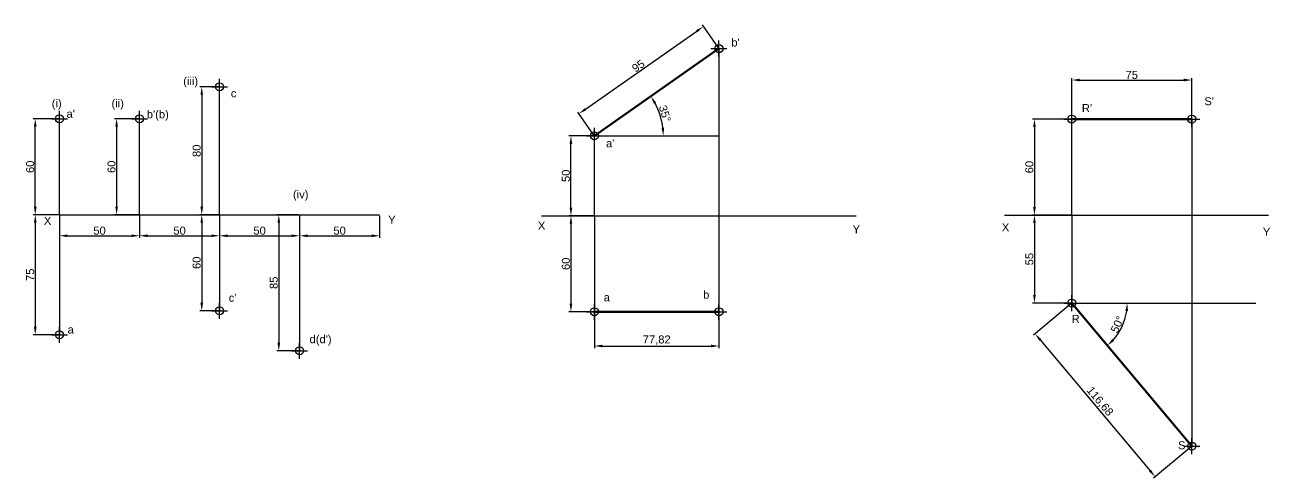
# Model space of a CAD drawing. Header units: millimetres. Extents: x 28 to 2095, y -10 to 440.
# Drawn here: x 28 to 806, y 35 to 319 of the extents above; entities that cross this region are included whole.
import ezdxf

# ---------------------------------------------------------------- set-up
doc = ezdxf.new("R2010")
doc.units = ezdxf.units.MM
doc.header["$PDMODE"] = 34
doc.header["$PDSIZE"] = 5
doc.styles.get("Standard").update_dxf_attribs({"font": 'arial.ttf'})
doc.dimstyles.new('ISO-25', dxfattribs={"dimtxt": 5, "dimasz": 5, "dimexe": 1.25, "dimexo": 0.625, "dimtad": 1, "dimtxsty": 'Standard', "dimcen": 2.5, "dimadec": 0, "dimazin": 0, "dimtfac": 1, "dimtmove": 0, "dimatfit": 3, "dimfxl": 1, "dimarcsym": 0})

# ---------------------------------------------------------------- blocks, each defined once
blk = doc.blocks.new('*D1')
at = {"color": 0, "lineweight": -2, "transparency": 16777216}
for p, q in [((49.95, 199.22), (49.95, 185.48)), ((99.95, 199.22), (99.95, 185.48)), ((54.95, 186.73), (94.95, 186.73))]:
    blk.add_line(p, q, dxfattribs=at)
at = {"color": 0, "transparency": 16777216}
for points in [[(54.95, 187.56), (54.95, 185.9), (49.95, 186.73)], [(94.95, 187.56), (94.95, 185.9), (99.95, 186.73)]]:
    blk.add_solid(points, dxfattribs=at)
at = {"layer": 'Defpoints', "color": 0, "transparency": 16777216}
for p in [(49.95, 199.84), (99.95, 199.84), (99.95, 186.73)]:
    blk.add_point(p, dxfattribs=at)
at = {"color": 0, "transparency": 16777216, "insert": (74.95, 189.91), "char_height": 5, "attachment_point": 5}
blk.add_mtext('50', dxfattribs=at)
blk = doc.blocks.new('*D2')
at = {"color": 0, "lineweight": -2, "transparency": 16777216}
for p, q in [((99.95, 199.22), (99.95, 185.48)), ((149.95, 199.22), (149.95, 185.48)), ((104.95, 186.73), (144.95, 186.73))]:
    blk.add_line(p, q, dxfattribs=at)
at = {"color": 0, "transparency": 16777216}
for points in [[(104.95, 187.56), (104.95, 185.9), (99.95, 186.73)], [(144.95, 187.56), (144.95, 185.9), (149.95, 186.73)]]:
    blk.add_solid(points, dxfattribs=at)
at = {"layer": 'Defpoints', "color": 0, "transparency": 16777216}
for p in [(99.95, 199.84), (149.95, 199.84), (149.95, 186.73)]:
    blk.add_point(p, dxfattribs=at)
at = {"color": 0, "transparency": 16777216, "insert": (124.95, 189.91), "char_height": 5, "attachment_point": 5}
blk.add_mtext('50', dxfattribs=at)
blk = doc.blocks.new('*D3')
at = {"color": 0, "lineweight": -2, "transparency": 16777216}
for p, q in [((149.95, 199.22), (149.95, 185.48)), ((199.95, 199.22), (199.95, 185.48)), ((154.95, 186.73), (194.95, 186.73))]:
    blk.add_line(p, q, dxfattribs=at)
at = {"color": 0, "transparency": 16777216}
for points in [[(154.95, 187.56), (154.95, 185.9), (149.95, 186.73)], [(194.95, 187.56), (194.95, 185.9), (199.95, 186.73)]]:
    blk.add_solid(points, dxfattribs=at)
at = {"layer": 'Defpoints', "color": 0, "transparency": 16777216}
for p in [(149.95, 199.84), (199.95, 199.84), (199.95, 186.73)]:
    blk.add_point(p, dxfattribs=at)
at = {"color": 0, "transparency": 16777216, "insert": (174.95, 189.91), "char_height": 5, "attachment_point": 5}
blk.add_mtext('50', dxfattribs=at)
blk = doc.blocks.new('*D4')
at = {"color": 0, "lineweight": -2, "transparency": 16777216}
for p, q in [((199.95, 199.22), (199.95, 185.48)), ((249.95, 199.22), (249.95, 185.48)), ((204.95, 186.73), (244.95, 186.73))]:
    blk.add_line(p, q, dxfattribs=at)
at = {"color": 0, "transparency": 16777216}
for points in [[(204.95, 187.56), (204.95, 185.9), (199.95, 186.73)], [(244.95, 187.56), (244.95, 185.9), (249.95, 186.73)]]:
    blk.add_solid(points, dxfattribs=at)
at = {"layer": 'Defpoints', "color": 0, "transparency": 16777216}
for p in [(199.95, 199.84), (249.95, 199.84), (249.95, 186.73)]:
    blk.add_point(p, dxfattribs=at)
at = {"color": 0, "transparency": 16777216, "insert": (224.95, 189.91), "char_height": 5, "attachment_point": 5}
blk.add_mtext('50', dxfattribs=at)
blk = doc.blocks.new('*D5')
at = {"color": 0, "lineweight": -2, "transparency": 16777216}
for p, q in [((49.32, 259.84), (33.56, 259.84)), ((34.81, 204.84), (34.81, 254.84)), ((49.32, 199.84), (33.56, 199.84))]:
    blk.add_line(p, q, dxfattribs=at)
at = {"color": 0, "transparency": 16777216}
for points in [[(33.97, 254.84), (35.64, 254.84), (34.81, 259.84)], [(33.97, 204.84), (35.64, 204.84), (34.81, 199.84)]]:
    blk.add_solid(points, dxfattribs=at)
at = {"layer": 'Defpoints', "color": 0, "transparency": 16777216}
for p in [(34.81, 259.84), (49.95, 259.84), (49.95, 199.84)]:
    blk.add_point(p, dxfattribs=at)
at = {"color": 0, "transparency": 16777216, "insert": (31.63, 229.84), "char_height": 5, "attachment_point": 5, "rotation": 90}
blk.add_mtext('60', dxfattribs=at)
blk = doc.blocks.new('*D6')
at = {"color": 0, "lineweight": -2, "transparency": 16777216}
for p, q in [((49.32, 199.84), (33.56, 199.84)), ((34.81, 194.84), (34.81, 129.84)), ((49.32, 124.84), (33.56, 124.84))]:
    blk.add_line(p, q, dxfattribs=at)
at = {"color": 0, "transparency": 16777216}
for points in [[(33.97, 194.84), (35.64, 194.84), (34.81, 199.84)], [(33.97, 129.84), (35.64, 129.84), (34.81, 124.84)]]:
    blk.add_solid(points, dxfattribs=at)
at = {"layer": 'Defpoints', "color": 0, "transparency": 16777216}
for p in [(49.95, 199.84), (34.81, 124.84), (49.95, 124.84)]:
    blk.add_point(p, dxfattribs=at)
at = {"color": 0, "transparency": 16777216, "insert": (31.64, 162.34), "char_height": 5, "attachment_point": 5, "rotation": 90}
blk.add_mtext('75', dxfattribs=at)
blk = doc.blocks.new('*D7')
at = {"color": 0, "lineweight": -2, "transparency": 16777216}
for p, q in [((99.32, 259.84), (84.39, 259.84)), ((85.64, 254.84), (85.64, 204.84)), ((99.32, 199.84), (84.39, 199.84))]:
    blk.add_line(p, q, dxfattribs=at)
at = {"color": 0, "transparency": 16777216}
for points in [[(84.8, 254.84), (86.47, 254.84), (85.64, 259.84)], [(84.8, 204.84), (86.47, 204.84), (85.64, 199.84)]]:
    blk.add_solid(points, dxfattribs=at)
at = {"layer": 'Defpoints', "color": 0, "transparency": 16777216}
for p in [(99.95, 259.84), (85.64, 199.84), (99.95, 199.84)]:
    blk.add_point(p, dxfattribs=at)
at = {"color": 0, "transparency": 16777216, "insert": (82.46, 229.84), "char_height": 5, "attachment_point": 5, "rotation": 90}
blk.add_mtext('60', dxfattribs=at)
blk = doc.blocks.new('*D8')
at = {"color": 0, "lineweight": -2, "transparency": 16777216}
for p, q in [((149.32, 279.84), (137.57, 279.84)), ((138.82, 274.84), (138.82, 204.84)), ((149.32, 199.84), (137.57, 199.84))]:
    blk.add_line(p, q, dxfattribs=at)
at = {"color": 0, "transparency": 16777216}
for points in [[(137.99, 274.84), (139.66, 274.84), (138.82, 279.84)], [(137.99, 204.84), (139.66, 204.84), (138.82, 199.84)]]:
    blk.add_solid(points, dxfattribs=at)
at = {"layer": 'Defpoints', "color": 0, "transparency": 16777216}
for p in [(149.95, 279.84), (138.82, 199.84), (149.95, 199.84)]:
    blk.add_point(p, dxfattribs=at)
at = {"color": 0, "transparency": 16777216, "insert": (135.64, 239.84), "char_height": 5, "attachment_point": 5, "rotation": 90}
blk.add_mtext('80', dxfattribs=at)
blk = doc.blocks.new('*D9')
at = {"color": 0, "lineweight": -2, "transparency": 16777216}
for p, q in [((149.32, 199.84), (137.57, 199.84)), ((138.82, 194.84), (138.82, 144.84)), ((149.32, 139.84), (137.57, 139.84))]:
    blk.add_line(p, q, dxfattribs=at)
at = {"color": 0, "transparency": 16777216}
for points in [[(137.99, 194.84), (139.66, 194.84), (138.82, 199.84)], [(137.99, 144.84), (139.66, 144.84), (138.82, 139.84)]]:
    blk.add_solid(points, dxfattribs=at)
at = {"layer": 'Defpoints', "color": 0, "transparency": 16777216}
for p in [(149.95, 199.84), (138.82, 139.84), (149.95, 139.84)]:
    blk.add_point(p, dxfattribs=at)
at = {"color": 0, "transparency": 16777216, "insert": (135.64, 169.84), "char_height": 5, "attachment_point": 5, "rotation": 90}
blk.add_mtext('60', dxfattribs=at)
blk = doc.blocks.new('*D10')
at = {"color": 0, "lineweight": -2, "transparency": 16777216}
for p, q in [((199.32, 199.84), (185.71, 199.84)), ((186.96, 194.84), (186.96, 119.84)), ((199.32, 114.84), (185.71, 114.84))]:
    blk.add_line(p, q, dxfattribs=at)
at = {"color": 0, "transparency": 16777216}
for points in [[(186.13, 194.84), (187.8, 194.84), (186.96, 199.84)], [(186.13, 119.84), (187.8, 119.84), (186.96, 114.84)]]:
    blk.add_solid(points, dxfattribs=at)
at = {"layer": 'Defpoints', "color": 0, "transparency": 16777216}
for p in [(199.95, 199.84), (186.96, 114.84), (199.95, 114.84)]:
    blk.add_point(p, dxfattribs=at)
at = {"color": 0, "transparency": 16777216, "insert": (183.79, 157.34), "char_height": 5, "attachment_point": 5, "rotation": 90}
blk.add_mtext('85', dxfattribs=at)
blk = doc.blocks.new('*D11')
at = {"color": 0, "lineweight": -2, "transparency": 16777216}
for p, q in [((383.49, 249.19), (368.2, 249.19)), ((369.45, 204.19), (369.45, 244.19)), ((383.49, 199.19), (368.2, 199.19))]:
    blk.add_line(p, q, dxfattribs=at)
at = {"color": 0, "transparency": 16777216}
for points in [[(368.62, 244.19), (370.28, 244.19), (369.45, 249.19)], [(368.62, 204.19), (370.28, 204.19), (369.45, 199.19)]]:
    blk.add_solid(points, dxfattribs=at)
at = {"layer": 'Defpoints', "color": 0, "transparency": 16777216}
for p in [(369.45, 249.19), (384.11, 249.19), (384.11, 199.19)]:
    blk.add_point(p, dxfattribs=at)
at = {"color": 0, "transparency": 16777216, "insert": (366.27, 224.19), "char_height": 5, "attachment_point": 5, "rotation": 90}
blk.add_mtext('50', dxfattribs=at)
blk = doc.blocks.new('*D12')
at = {"color": 0, "lineweight": -2, "transparency": 16777216}
for p, q in [((383.49, 199.19), (368.2, 199.19)), ((369.45, 194.19), (369.45, 144.19)), ((383.49, 139.19), (368.2, 139.19))]:
    blk.add_line(p, q, dxfattribs=at)
at = {"color": 0, "transparency": 16777216}
for points in [[(368.62, 194.19), (370.28, 194.19), (369.45, 199.19)], [(368.62, 144.19), (370.28, 144.19), (369.45, 139.19)]]:
    blk.add_solid(points, dxfattribs=at)
at = {"layer": 'Defpoints', "color": 0, "transparency": 16777216}
for p in [(384.11, 199.19), (369.45, 139.19), (384.11, 139.19)]:
    blk.add_point(p, dxfattribs=at)
at = {"color": 0, "transparency": 16777216, "insert": (366.27, 169.19), "char_height": 5, "attachment_point": 5, "rotation": 90}
blk.add_mtext('60', dxfattribs=at)
blk = doc.blocks.new('*D13')
at = {"color": 0, "lineweight": -2, "transparency": 16777216}
for p, q in [((384.11, 138.56), (384.11, 116.57)), ((461.93, 138.56), (461.93, 116.57)), ((389.11, 117.82), (456.93, 117.82))]:
    blk.add_line(p, q, dxfattribs=at)
at = {"color": 0, "transparency": 16777216}
for points in [[(389.11, 118.66), (389.11, 116.99), (384.11, 117.82)], [(456.93, 118.66), (456.93, 116.99), (461.93, 117.82)]]:
    blk.add_solid(points, dxfattribs=at)
at = {"layer": 'Defpoints', "color": 0, "transparency": 16777216}
for p in [(384.11, 139.19), (461.93, 139.19), (461.93, 117.82)]:
    blk.add_point(p, dxfattribs=at)
at = {"color": 0, "transparency": 16777216, "insert": (423.02, 121.45), "char_height": 5, "attachment_point": 5}
blk.add_mtext('77,82', dxfattribs=at)
blk = doc.blocks.new('*D14')
at = {"color": 0, "lineweight": -2, "transparency": 16777216}
for p, q in [((378.52, 265.89), (448.15, 314.65)), ((461.57, 304.19), (451.53, 318.54)), ((383.75, 249.7), (373.71, 264.05))]:
    blk.add_line(p, q, dxfattribs=at)
at = {"color": 0, "transparency": 16777216}
for points in [[(447.67, 315.33), (448.63, 313.96), (452.24, 317.51)], [(378.04, 266.57), (379, 265.21), (374.43, 263.02)]]:
    blk.add_solid(points, dxfattribs=at)
at = {"layer": 'Defpoints', "color": 0, "transparency": 16777216}
for p in [(452.24, 317.51), (461.93, 303.68), (384.11, 249.19)]:
    blk.add_point(p, dxfattribs=at)
at = {"color": 0, "transparency": 16777216, "insert": (411.51, 292.87), "char_height": 5, "attachment_point": 5, "rotation": 35}
blk.add_mtext('95', dxfattribs=at)
blk = doc.blocks.new('*D15')
at = {"color": 0, "lineweight": -2, "transparency": 16777216}
blk.add_arc((384.11, 249.19), 43.02, 6.6635, 28.3365, dxfattribs=at)
at = {"color": 0, "transparency": 16777216}
for points in [[(421.27, 269.17), (422.68, 270.04), (419.35, 273.86)], [(427.67, 254.23), (426.01, 254.13), (427.13, 249.19)]]:
    blk.add_solid(points, dxfattribs=at)
at = {"layer": 'Defpoints', "color": 0, "transparency": 16777216}
for p in [(461.93, 303.68), (426.24, 257.89), (384.11, 249.19), (384.11, 249.19), (461.93, 249.19)]:
    blk.add_point(p, dxfattribs=at)
at = {"color": 0, "transparency": 16777216, "insert": (428.17, 263.08), "char_height": 5, "attachment_point": 5, "rotation": 287.5}
blk.add_mtext('35°', dxfattribs=at)
blk = doc.blocks.new('*D16')
at = {"color": 0, "lineweight": -2, "transparency": 16777216}
for p, q in [((681.67, 259.64), (657.73, 259.64)), ((658.98, 254.64), (658.98, 204.64)), ((681.67, 199.64), (657.73, 199.64))]:
    blk.add_line(p, q, dxfattribs=at)
at = {"color": 0, "transparency": 16777216}
for points in [[(658.15, 254.64), (659.82, 254.64), (658.98, 259.64)], [(658.15, 204.64), (659.82, 204.64), (658.98, 199.64)]]:
    blk.add_solid(points, dxfattribs=at)
at = {"layer": 'Defpoints', "color": 0, "transparency": 16777216}
for p in [(682.29, 259.64), (658.98, 199.64), (682.29, 199.64)]:
    blk.add_point(p, dxfattribs=at)
at = {"color": 0, "transparency": 16777216, "insert": (655.8, 229.64), "char_height": 5, "attachment_point": 5, "rotation": 90}
blk.add_mtext('60', dxfattribs=at)
blk = doc.blocks.new('*D17')
at = {"color": 0, "lineweight": -2, "transparency": 16777216}
for p, q in [((681.67, 199.64), (657.73, 199.64)), ((658.98, 194.64), (658.98, 149.64)), ((681.67, 144.64), (657.73, 144.64))]:
    blk.add_line(p, q, dxfattribs=at)
at = {"color": 0, "transparency": 16777216}
for points in [[(658.15, 194.64), (659.82, 194.64), (658.98, 199.64)], [(658.15, 149.64), (659.82, 149.64), (658.98, 144.64)]]:
    blk.add_solid(points, dxfattribs=at)
at = {"layer": 'Defpoints', "color": 0, "transparency": 16777216}
for p in [(682.29, 199.64), (658.98, 144.64), (682.29, 144.64)]:
    blk.add_point(p, dxfattribs=at)
at = {"color": 0, "transparency": 16777216, "insert": (655.81, 172.14), "char_height": 5, "attachment_point": 5, "rotation": 90}
blk.add_mtext('55', dxfattribs=at)
blk = doc.blocks.new('*D18')
at = {"color": 0, "lineweight": -2, "transparency": 16777216}
for p, q in [((682.29, 260.27), (682.29, 285.33)), ((687.29, 284.08), (752.29, 284.08)), ((757.29, 260.27), (757.29, 285.33))]:
    blk.add_line(p, q, dxfattribs=at)
at = {"color": 0, "transparency": 16777216}
for points in [[(687.29, 284.91), (687.29, 283.24), (682.29, 284.08)], [(752.29, 284.91), (752.29, 283.24), (757.29, 284.08)]]:
    blk.add_solid(points, dxfattribs=at)
at = {"layer": 'Defpoints', "color": 0, "transparency": 16777216}
for p in [(757.29, 284.08), (682.29, 259.64), (757.29, 259.64)]:
    blk.add_point(p, dxfattribs=at)
at = {"color": 0, "transparency": 16777216, "insert": (719.79, 287.24), "char_height": 5, "attachment_point": 5}
blk.add_mtext('75', dxfattribs=at)
blk = doc.blocks.new('*D19')
at = {"color": 0, "lineweight": -2, "transparency": 16777216}
for p, q in [((681.81, 144.24), (658.44, 124.63)), ((662.62, 121.61), (731.19, 39.88)), ((756.81, 54.86), (733.44, 35.25))]:
    blk.add_line(p, q, dxfattribs=at)
at = {"color": 0, "transparency": 16777216}
for points in [[(663.25, 122.14), (661.98, 121.07), (659.4, 125.44)], [(731.83, 40.42), (730.55, 39.35), (734.4, 36.05)]]:
    blk.add_solid(points, dxfattribs=at)
at = {"layer": 'Defpoints', "color": 0, "transparency": 16777216}
for p in [(682.29, 144.64), (757.29, 55.26), (734.4, 36.05)]:
    blk.add_point(p, dxfattribs=at)
at = {"color": 0, "transparency": 16777216, "insert": (699.68, 83.08), "char_height": 5, "attachment_point": 5, "rotation": 310}
blk.add_mtext('116,68', dxfattribs=at)
blk = doc.blocks.new('*D20')
at = {"color": 0, "lineweight": -2, "transparency": 16777216}
blk.add_arc((682.29, 144.64), 34.67, 318.27137, 351.72863, dxfattribs=at)
at = {"color": 0, "transparency": 16777216}
for points in [[(715.76, 139.72), (717.43, 139.6), (716.96, 144.64)], [(708.74, 120.97), (707.58, 122.17), (704.57, 118.09)]]:
    blk.add_solid(points, dxfattribs=at)
at = {"layer": 'Defpoints', "color": 0, "transparency": 16777216}
for p in [(682.29, 144.64), (682.29, 144.64), (797.3, 144.64), (711.25, 125.59), (757.29, 55.26)]:
    blk.add_point(p, dxfattribs=at)
at = {"color": 0, "transparency": 16777216, "insert": (710.83, 131.34), "char_height": 5, "attachment_point": 5, "rotation": 65}
blk.add_mtext('50°', dxfattribs=at)

msp = doc.modelspace()

# ---------------------------------------------------------------- linework, layer by layer
at = {"color": 240, "lineweight": 53, "true_color": 0xed1f24}
for p, q in [((384.113, 249.189), (461.932, 303.679)), ((682.291, 259.642), (757.291, 259.642)), ((682.291, 144.642), (757.291, 55.261)), ((384.113, 139.189), (461.932, 139.189))]:
    msp.add_line(p, q, dxfattribs=at)
for p, q in [((461.932, 303.679), (461.932, 139.189)), ((149.945, 199.843), (149.945, 279.843)), ((49.945, 199.843), (49.945, 259.843)), ((99.945, 199.843), (99.945, 259.843)), ((682.291, 199.642), (682.291, 259.642)), ((757.291, 259.642), (757.291, 55.261)), ((384.113, 199.189), (384.113, 249.189)), ((384.113, 249.189), (461.932, 249.189)), ((49.945, 199.843), (99.945, 199.843)), ((49.945, 199.843), (49.945, 124.843)), ((99.945, 199.843), (149.945, 199.843)), ((149.945, 199.843), (199.945, 199.843)), ((149.945, 199.843), (149.945, 139.843)), ((199.945, 199.843), (249.945, 199.843)), ((199.945, 199.843), (199.945, 114.843)), ((350.987, 199.189), (547.571, 199.189)), ((384.113, 199.189), (384.113, 139.189)), ((640.183, 199.642), (805.11, 199.642)), ((682.291, 199.642), (682.291, 144.642)), ((682.291, 144.642), (797.298, 144.642))]:
    msp.add_line(p, q)
for p in [(461.932, 303.679), (682.291, 259.642), (757.291, 259.642), (384.113, 249.189), (682.291, 144.642), (384.113, 139.189), (461.932, 139.189), (757.291, 55.261)]:
    msp.add_point(p)
at = {"color": 240, "true_color": 0xed1f24}
for p in [(149.945, 279.843), (49.945, 259.843), (99.945, 259.843), (149.945, 139.843), (49.945, 124.843), (199.945, 114.843)]:
    msp.add_point(p, dxfattribs=at)

# ---------------------------------------------------------------- texts
for s, p in [("b'", (469.624, 305.021)), ('(iii)', (127.247, 280.934)), ('(i) ', (45.104, 267.033)), ('(ii)', (82.441, 267.033)), ('c', (157, 273.246)), ("S'", (765.127, 268.304)), ("a'", (54.332, 260.47)), ("b'(b)", (104.488, 260.133)), ("R'", (688.634, 264.02)), ("a'", (391.349, 242.044)), ('(iv)', (195.812, 210.073)), ('X', (40.194, 193.559)), ('Y', (255.292, 194.232)), ('X', (348.815, 190.51)), ('X', (638.62, 189.505)), ('Y', (545.399, 188.341)), ('Y', (801.689, 186.689)), ("c'", (155.653, 145.478)), ('a', (389.891, 145.736)), ('b', (452.027, 147.384)), ('R', (682.2, 132.271)), ('a', (55.005, 125.64)), ("d(d')", (206.163, 119.577)), ('S', (748.689, 53.279))]:
    msp.add_text(s, height=5).set_placement(p)

# ---------------------------------------------------------------- dimensions: what is measured, and where the dimension line sits
for p1, p2, distance, picture, middle in [((384.113, 249.189), (461.932, 303.679), 16.889, '*D14', (411.512, 292.872)), ((682.291, 144.642), (757.291, 55.261), -29.881, '*D19', (699.682, 83.078))]:
    dim = msp.add_aligned_dim(p1=p1, p2=p2, distance=distance, dimstyle='ISO-25')
    dim.commit()
    dim.dimension.update_dxf_attribs({"geometry": picture, "text_midpoint": middle})
for base, line1, line2, picture, middle in [((426.241, 257.888), ((384.113, 249.189), (461.932, 249.189)), ((384.113, 249.189), (461.932, 303.679)), '*D15', (428.171, 263.081)), ((711.254, 125.593), ((682.291, 144.642), (797.298, 144.642)), ((682.291, 144.642), (757.291, 55.261)), '*D20', (710.828, 131.335))]:
    dim = msp.add_angular_dim_2l(base=base, line1=line1, line2=line2, dimstyle='ISO-25')
    dim.commit()
    dim.dimension.update_dxf_attribs({"geometry": picture, "text_midpoint": middle})
for base, p1, p2, picture, middle in [((757.291, 284.075), (682.291, 259.642), (757.291, 259.642), '*D18', (719.791, 287.243)), ((99.945, 186.73), (49.945, 199.843), (99.945, 199.843), '*D1', (74.945, 189.908)), ((149.945, 186.73), (99.945, 199.843), (149.945, 199.843), '*D2', (124.945, 189.908)), ((199.945, 186.73), (149.945, 199.843), (199.945, 199.843), '*D3', (174.945, 189.908)), ((249.945, 186.73), (199.945, 199.843), (249.945, 199.843), '*D4', (224.945, 189.908)), ((461.932, 117.824), (384.113, 139.189), (461.932, 139.189), '*D13', (423.023, 121.454))]:
    dim = msp.add_linear_dim(base=base, p1=p1, p2=p2, dimstyle='ISO-25')
    dim.commit()
    dim.dimension.update_dxf_attribs({"geometry": picture, "text_midpoint": middle})
for base, p1, p2, picture, middle in [((138.823, 199.843), (149.945, 279.843), (149.945, 199.843), '*D8', (135.645, 239.843)), ((34.808, 259.843), (49.945, 199.843), (49.945, 259.843), '*D5', (31.63, 229.843)), ((85.637, 199.843), (99.945, 259.843), (99.945, 199.843), '*D7', (82.459, 229.843)), ((658.982, 199.642), (682.291, 259.642), (682.291, 199.642), '*D16', (655.804, 229.642)), ((369.451, 249.189), (384.113, 199.189), (384.113, 249.189), '*D11', (366.273, 224.189)), ((34.808, 124.843), (49.945, 199.843), (49.945, 124.843), '*D6', (31.641, 162.343)), ((138.823, 139.843), (149.945, 199.843), (149.945, 139.843), '*D9', (135.645, 169.843)), ((186.965, 114.843), (199.945, 199.843), (199.945, 114.843), '*D10', (183.787, 157.343)), ((369.451, 139.189), (384.113, 199.189), (384.113, 139.189), '*D12', (366.273, 169.189)), ((658.982, 144.642), (682.291, 199.642), (682.291, 144.642), '*D17', (655.814, 172.142))]:
    dim = msp.add_linear_dim(base=base, p1=p1, p2=p2, angle=90, dimstyle='ISO-25')
    dim.commit()
    dim.dimension.update_dxf_attribs({"geometry": picture, "text_midpoint": middle})

doc.saveas('drawing.dxf')
